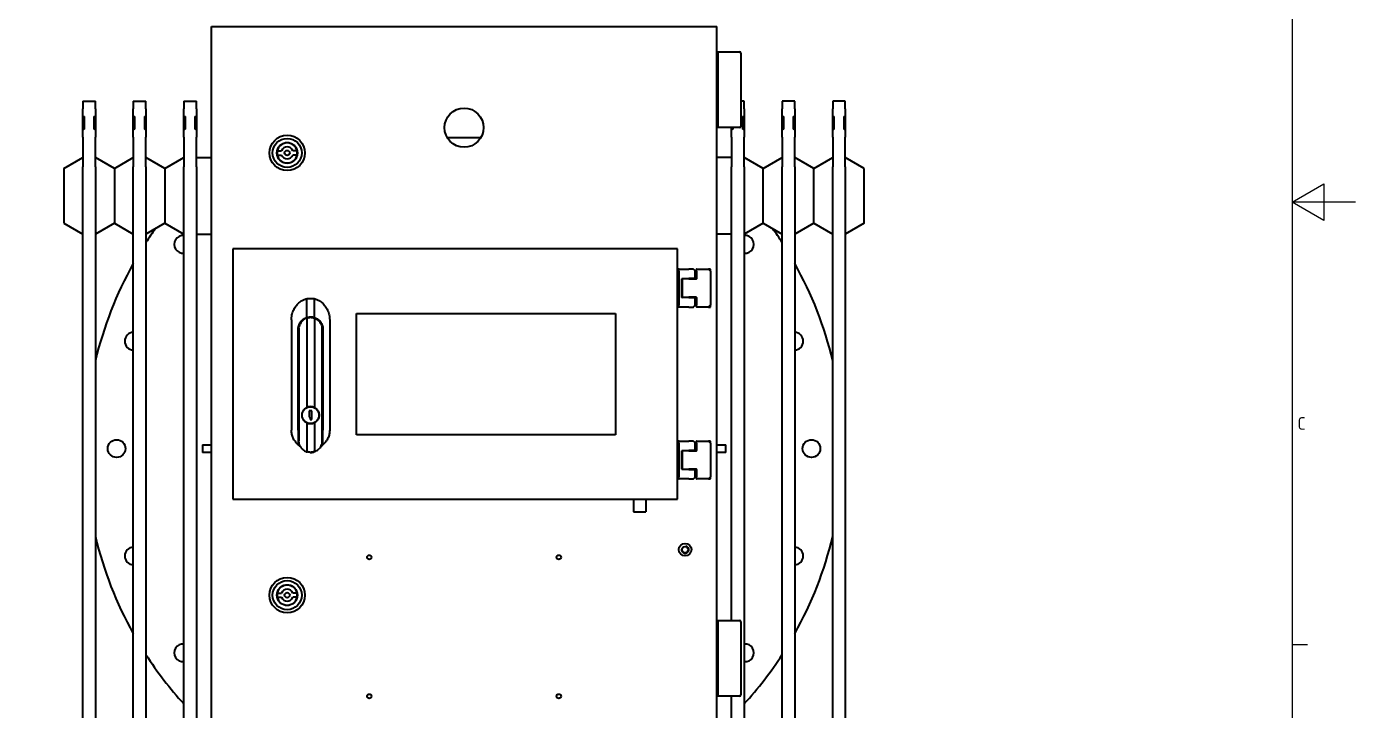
# Model space of a CAD drawing. Header units: millimetres. Extents: x 0 to 2970, y 0 to 2100.
# Drawn here: x 1918 to 2970, y 648 to 1189 of the extents above; entities that cross this region are included whole.
import ezdxf

# ---------------------------------------------------------------- set-up
doc = ezdxf.new("R2010")
doc.units = ezdxf.units.MM
doc.header["$LTSCALE"] = 5
doc.layers.get('0').update_dxf_attribs({"color": 3, "lineweight": 25})
for name, color, linetype, lineweight in [('가시적인 것(ISO)', 3, 'Continuous', 40), ('가시적인 좁은 것(ISO)', 3, 'Continuous', 35), ('경계(ISO)', 7, 'Continuous', 25)]:
    doc.layers.add(name, color=color, linetype=linetype, lineweight=lineweight)
doc.styles.add('문자 텍스트_PSTEK_POSCO', font='isocp.shx')

# ---------------------------------------------------------------- blocks, each defined once
blk = doc.blocks.new('경계 Default Border')
at = {"layer": '경계(ISO)'}
blk.add_line((584, 140), (586.4, 140), dxfattribs=at)
at = {"layer": '경계(ISO)', "flags": 128}
for points in [[(10, 10), (10, 410), (584, 410), (584, 10), (10, 10)], [(594, 210), (584, 210), (589, 212.89), (589, 207.11), (584, 210)]]:
    blk.add_lwpolyline(points, dxfattribs=at)
at = {"layer": '경계(ISO)', "color": 2, "insert": (584.83, 173.98), "char_height": 2, "attachment_point": 7, "style": '문자 텍스트_PSTEK_POSCO'}
blk.add_mtext('C', dxfattribs=at)

msp = doc.modelspace()

# ---------------------------------------------------------------- linework, layer by layer
at = {"layer": '가시적인 것(ISO)'}
for p, q in [((2064.441, 1189.001), (2464.441, 1189.001)), ((2064.441, 639.001), (2064.441, 1189.001)), ((2464.441, 639.001), (2464.441, 1189.001)), ((2465.441, 1169.001), (2476.441, 1169.001)), ((2465.441, 1168.001), (2465.441, 1169.001)), ((2465.441, 1168.001), (2465.441, 1110.001)), ((2476.441, 1169.001), (2482.441, 1169.001)), ((2483.441, 1168.001), (2483.441, 1110.001)), ((1962.641, 1130.001), (1962.641, 1123.97)), ((1962.641, 1130.001), (1972.641, 1130.001)), ((1972.641, 1123.97), (1972.641, 1130.001)), ((2002.641, 1130.001), (2002.641, 1123.97)), ((2002.641, 1130.001), (2012.641, 1130.001)), ((2012.641, 1123.97), (2012.641, 1130.001)), ((2042.641, 1130.001), (2042.641, 1123.97)), ((2042.641, 1130.001), (2052.641, 1130.001)), ((2052.641, 1123.97), (2052.641, 1130.001)), ((2486.241, 1130.001), (2483.441, 1130.001)), ((2486.241, 1123.97), (2486.241, 1130.001)), ((2516.241, 1130.001), (2516.241, 1123.97)), ((2526.241, 1130.001), (2516.241, 1130.001)), ((2526.241, 1123.97), (2526.241, 1130.001)), ((2556.241, 1130.001), (2556.241, 1123.97)), ((2566.241, 1130.001), (2556.241, 1130.001)), ((2566.241, 1123.97), (2566.241, 1130.001)), ((1962.641, 1118.22), (1962.641, 1123.97)), ((1962.641, 1118.22), (1963.641, 1117.787)), ((1962.641, 1107.301), (1962.641, 1118.22)), ((1963.641, 1117.787), (1963.641, 1107.735)), ((1971.641, 1117.787), (1972.641, 1118.22)), ((1971.641, 1107.735), (1971.641, 1117.787)), ((1972.641, 1123.97), (1972.641, 1118.22)), ((1972.641, 1118.22), (1972.641, 1107.301)), ((2002.641, 1118.22), (2002.641, 1123.97)), ((2002.641, 1118.22), (2003.641, 1117.787)), ((2002.641, 1107.301), (2002.641, 1118.22)), ((2003.641, 1117.787), (2003.641, 1107.735)), ((2011.641, 1117.787), (2012.641, 1118.22)), ((2011.641, 1107.735), (2011.641, 1117.787)), ((2012.641, 1123.97), (2012.641, 1118.22)), ((2012.641, 1118.22), (2012.641, 1107.301)), ((2042.641, 1118.22), (2042.641, 1123.97)), ((2042.641, 1118.22), (2043.641, 1117.787)), ((2042.641, 1107.301), (2042.641, 1118.22)), ((2043.641, 1117.787), (2043.641, 1107.735)), ((2051.641, 1117.787), (2052.641, 1118.22)), ((2051.641, 1107.735), (2051.641, 1117.787)), ((2052.641, 1123.97), (2052.641, 1118.22)), ((2052.641, 1118.22), (2052.641, 1107.301)), ((2485.241, 1117.787), (2486.241, 1118.22)), ((2485.241, 1107.735), (2485.241, 1117.787)), ((2486.241, 1123.97), (2486.241, 1118.22)), ((2486.241, 1118.22), (2486.241, 1107.301)), ((2516.241, 1118.22), (2516.241, 1123.97)), ((2516.241, 1118.22), (2517.241, 1117.787)), ((2516.241, 1107.301), (2516.241, 1118.22)), ((2517.241, 1117.787), (2517.241, 1107.735)), ((2525.241, 1117.787), (2526.241, 1118.22)), ((2525.241, 1107.735), (2525.241, 1117.787)), ((2526.241, 1123.97), (2526.241, 1118.22)), ((2526.241, 1118.22), (2526.241, 1107.301)), ((2556.241, 1118.22), (2556.241, 1123.97)), ((2556.241, 1118.22), (2557.241, 1117.787)), ((2556.241, 1107.301), (2556.241, 1118.22)), ((2557.241, 1117.787), (2557.241, 1107.735)), ((2565.241, 1117.787), (2566.241, 1118.22)), ((2565.241, 1107.735), (2565.241, 1117.787)), ((2566.241, 1123.97), (2566.241, 1118.22)), ((2566.241, 1118.22), (2566.241, 1107.301)), ((1963.641, 1107.735), (1962.641, 1107.301)), ((1962.641, 1101.459), (1962.641, 1107.301)), ((1972.641, 1107.301), (1971.641, 1107.735)), ((1972.641, 1107.301), (1972.641, 1101.459)), ((2003.641, 1107.735), (2002.641, 1107.301)), ((2002.641, 1101.459), (2002.641, 1107.301)), ((2012.641, 1107.301), (2011.641, 1107.735)), ((2012.641, 1107.301), (2012.641, 1101.459)), ((2043.641, 1107.735), (2042.641, 1107.301)), ((2042.641, 1101.459), (2042.641, 1107.301)), ((2052.641, 1107.301), (2051.641, 1107.735)), ((2052.641, 1107.301), (2052.641, 1101.459)), ((2465.441, 1109.001), (2465.441, 1110.001)), ((2476.441, 1109.001), (2465.441, 1109.001)), ((2476.241, 1107.301), (2476.241, 1109.001)), ((2477.241, 1107.735), (2476.241, 1107.301)), ((2476.241, 1101.459), (2476.241, 1107.301)), ((2482.441, 1109.001), (2476.441, 1109.001)), ((2477.241, 1109.001), (2477.241, 1107.735)), ((2486.241, 1107.301), (2485.241, 1107.735)), ((2486.241, 1107.301), (2486.241, 1101.459)), ((2517.241, 1107.735), (2516.241, 1107.301)), ((2516.241, 1101.459), (2516.241, 1107.301)), ((2526.241, 1107.301), (2525.241, 1107.735)), ((2526.241, 1107.301), (2526.241, 1101.459)), ((2557.241, 1107.735), (2556.241, 1107.301)), ((2556.241, 1101.459), (2556.241, 1107.301)), ((2566.241, 1107.301), (2565.241, 1107.735)), ((2566.241, 1107.301), (2566.241, 1101.459)), ((1962.641, 1101.459), (1962.641, 1077.967)), ((1972.641, 1077.967), (1972.641, 1101.459)), ((2002.641, 1101.459), (2002.641, 1077.967)), ((2012.641, 1077.967), (2012.641, 1101.459)), ((2042.641, 1101.459), (2042.641, 1077.967)), ((2052.641, 1077.967), (2052.641, 1101.459)), ((2277.717, 1101.001), (2251.166, 1101.001)), ((2476.241, 1101.459), (2476.241, 1077.967)), ((2486.241, 1077.967), (2486.241, 1101.459)), ((2516.241, 1101.459), (2516.241, 1077.967)), ((2526.241, 1077.967), (2526.241, 1101.459)), ((2556.241, 1101.459), (2556.241, 1077.967)), ((2566.241, 1077.967), (2566.241, 1101.459)), ((1947.641, 1076.591), (1962.641, 1085.251)), ((1987.641, 1076.591), (1972.641, 1085.251)), ((1987.641, 1076.591), (2002.641, 1085.251)), ((2027.641, 1076.591), (2012.641, 1085.251)), ((2027.641, 1076.591), (2042.641, 1085.251)), ((2052.641, 1085.251), (2064.441, 1085.251)), ((2116.624, 1090.701), (2120.006, 1090.701)), ((2116.624, 1087.301), (2120.006, 1087.301)), ((2132.259, 1090.701), (2128.877, 1090.701)), ((2132.259, 1087.301), (2128.877, 1087.301)), ((2476.241, 1085.251), (2464.441, 1085.251)), ((2501.241, 1076.591), (2486.241, 1085.251)), ((2501.241, 1076.591), (2516.241, 1085.251)), ((2541.241, 1076.591), (2526.241, 1085.251)), ((2541.241, 1076.591), (2556.241, 1085.251)), ((2581.241, 1076.591), (2566.241, 1085.251)), ((1947.641, 1076.591), (1947.641, 1033.411)), ((1962.641, 432.035), (1962.641, 1077.967)), ((1972.641, 1077.967), (1972.641, 432.035)), ((1987.641, 1076.591), (1987.641, 1033.411)), ((2002.641, 432.035), (2002.641, 1077.967)), ((2012.641, 1077.967), (2012.641, 432.035)), ((2027.641, 1076.591), (2027.641, 1033.411)), ((2042.641, 432.035), (2042.641, 1077.967)), ((2052.641, 1077.967), (2052.641, 432.035)), ((2476.241, 719.001), (2476.241, 1077.967)), ((2486.241, 1077.967), (2486.241, 432.035)), ((2501.241, 1033.411), (2501.241, 1076.591)), ((2516.241, 432.035), (2516.241, 1077.967)), ((2526.241, 1077.967), (2526.241, 432.035)), ((2541.241, 1033.411), (2541.241, 1076.591)), ((2556.241, 432.035), (2556.241, 1077.967)), ((2566.241, 1077.967), (2566.241, 432.035)), ((2581.241, 1033.411), (2581.241, 1076.591)), ((1947.641, 1033.411), (1962.641, 1024.751)), ((1987.641, 1033.411), (1972.641, 1024.751)), ((1987.641, 1033.411), (2002.641, 1024.751)), ((2027.641, 1033.411), (2012.641, 1024.751)), ((2027.641, 1033.411), (2042.641, 1024.751)), ((2501.241, 1033.411), (2486.241, 1024.751)), ((2501.241, 1033.411), (2516.241, 1024.751)), ((2541.241, 1033.411), (2526.241, 1024.751)), ((2541.241, 1033.411), (2556.241, 1024.751)), ((2581.241, 1033.411), (2566.241, 1024.751)), ((2052.641, 1024.751), (2064.441, 1024.751)), ((2476.241, 1024.751), (2464.441, 1024.751)), ((2433.441, 1013.001), (2081.441, 1013.001)), ((2081.441, 1013.001), (2081.441, 815.001)), ((2433.441, 815.001), (2433.441, 1013.001)), ((2434.441, 997.001), (2433.441, 997.001)), ((2434.441, 997.001), (2434.441, 996.218)), ((2434.441, 995.418), (2434.441, 996.218)), ((2434.441, 995.418), (2434.441, 968.584)), ((2434.641, 997.001), (2442.441, 997.001)), ((2436.941, 974.701), (2436.941, 989.301)), ((2437.141, 989.501), (2442.441, 989.501)), ((2437.441, 974.951), (2437.441, 989.051)), ((2442.441, 989.251), (2437.641, 989.251)), ((2445.859, 997.001), (2442.441, 997.001)), ((2447.241, 989.501), (2442.441, 989.501)), ((2442.441, 989.251), (2448.241, 989.251)), ((2446, 996.943), (2447.383, 995.56)), ((2447.441, 989.701), (2447.441, 995.418)), ((2448.441, 995.418), (2448.441, 996.801)), ((2448.441, 995.418), (2448.441, 989.451)), ((2448.641, 997.001), (2455.286, 997.001)), ((2455.286, 997.001), (2457.859, 997.001)), ((2459.441, 997.001), (2457.859, 997.001)), ((2459.383, 995.56), (2458, 996.943)), ((2459.441, 995.418), (2459.441, 997.001)), ((2459.441, 995.418), (2459.441, 968.584)), ((2145.941, 973.652), (2139.941, 973.652)), ((2139.941, 965.67), (2139.941, 973.652)), ((2145.941, 965.67), (2145.941, 973.652)), ((2434.441, 967.784), (2434.441, 968.584)), ((2434.441, 967.784), (2434.441, 967.001)), ((2442.441, 974.501), (2437.141, 974.501)), ((2437.641, 974.751), (2442.441, 974.751)), ((2448.241, 974.751), (2442.441, 974.751)), ((2442.441, 974.501), (2447.241, 974.501)), ((2446, 967.06), (2447.383, 968.443)), ((2447.441, 968.584), (2447.441, 974.301)), ((2448.441, 974.551), (2448.441, 968.584)), ((2448.441, 967.201), (2448.441, 968.584)), ((2459.383, 968.443), (2458, 967.06)), ((2459.441, 967.001), (2459.441, 968.584)), ((2139.918, 957.734), (2139.918, 887.536)), ((2139.941, 959.121), (2139.941, 965.67)), ((2145.941, 959.121), (2145.941, 965.67)), ((2145.964, 957.734), (2145.964, 887.536)), ((2179.441, 866.001), (2179.441, 962.001)), ((2179.441, 962.001), (2384.441, 962.001)), ((2384.441, 962.001), (2384.441, 866.001)), ((2434.441, 967.001), (2433.441, 967.001)), ((2442.441, 967.001), (2434.641, 967.001)), ((2442.441, 967.001), (2445.859, 967.001)), ((2455.286, 967.001), (2448.641, 967.001)), ((2457.859, 967.001), (2455.286, 967.001)), ((2457.859, 967.001), (2459.441, 967.001)), ((2127.804, 956.866), (2127.804, 869.512)), ((2133.191, 869.504), (2133.191, 949.501)), ((2133.691, 949.501), (2133.691, 861.151)), ((2152.191, 861.151), (2152.191, 949.501)), ((2152.691, 949.501), (2152.691, 869.506)), ((2158.079, 956.866), (2158.079, 869.512)), ((2141.841, 885.001), (2141.841, 879.801)), ((2144.041, 885.001), (2141.841, 885.001)), ((2144.041, 878.001), (2144.041, 885.001)), ((2139.918, 875.466), (2139.918, 852.918)), ((2141.841, 879.801), (2142.541, 879.801)), ((2142.541, 879.801), (2142.541, 878.001)), ((2142.541, 878.001), (2144.041, 878.001)), ((2145.964, 875.466), (2145.964, 852.918)), ((2133.191, 869.504), (2133.191, 858.993)), ((2152.691, 858.993), (2152.691, 869.506)), ((2384.441, 866.001), (2179.441, 866.001)), ((2057.297, 858.001), (2064.441, 858.001)), ((2057.297, 858.001), (2057.297, 852.001)), ((2064.441, 852.001), (2057.297, 852.001)), ((2434.441, 861.001), (2433.441, 861.001)), ((2434.441, 861.001), (2434.441, 860.218)), ((2434.441, 859.418), (2434.441, 860.218)), ((2434.441, 859.418), (2434.441, 832.584)), ((2434.641, 861.001), (2442.441, 861.001)), ((2436.941, 838.701), (2436.941, 853.301)), ((2437.141, 853.501), (2442.441, 853.501)), ((2437.441, 838.951), (2437.441, 853.051)), ((2442.441, 853.251), (2437.641, 853.251)), ((2445.859, 861.001), (2442.441, 861.001)), ((2447.241, 853.501), (2442.441, 853.501)), ((2442.441, 853.251), (2448.241, 853.251)), ((2446, 860.943), (2447.383, 859.56)), ((2447.441, 853.701), (2447.441, 859.418)), ((2448.441, 859.418), (2448.441, 860.801)), ((2448.441, 859.418), (2448.441, 853.451)), ((2448.641, 861.001), (2455.286, 861.001)), ((2455.286, 861.001), (2457.859, 861.001)), ((2459.441, 861.001), (2457.859, 861.001)), ((2459.383, 859.56), (2458, 860.943)), ((2459.441, 859.418), (2459.441, 861.001)), ((2459.441, 859.418), (2459.441, 832.584)), ((2464.441, 858.001), (2471.586, 858.001)), ((2471.586, 852.001), (2464.441, 852.001)), ((2471.586, 852.001), (2471.586, 858.001)), ((2434.441, 831.001), (2433.441, 831.001)), ((2434.441, 831.784), (2434.441, 832.584)), ((2434.441, 831.784), (2434.441, 831.001)), ((2442.441, 831.001), (2434.641, 831.001)), ((2442.441, 838.501), (2437.141, 838.501)), ((2437.641, 838.751), (2442.441, 838.751)), ((2448.241, 838.751), (2442.441, 838.751)), ((2442.441, 838.501), (2447.241, 838.501)), ((2442.441, 831.001), (2445.859, 831.001)), ((2446, 831.06), (2447.383, 832.443)), ((2447.441, 832.584), (2447.441, 838.301)), ((2448.441, 838.551), (2448.441, 832.584)), ((2448.441, 831.201), (2448.441, 832.584)), ((2455.286, 831.001), (2448.641, 831.001)), ((2457.859, 831.001), (2455.286, 831.001)), ((2457.859, 831.001), (2459.441, 831.001)), ((2459.383, 832.443), (2458, 831.06)), ((2459.441, 831.001), (2459.441, 832.584)), ((2081.441, 815.001), (2433.441, 815.001)), ((2398.441, 815.001), (2398.441, 805.001)), ((2408.441, 815.001), (2408.441, 805.001)), ((2398.441, 805.001), (2408.441, 805.001)), ((2116.624, 740.701), (2120.006, 740.701)), ((2116.624, 737.301), (2120.006, 737.301)), ((2132.259, 740.701), (2128.877, 740.701)), ((2132.259, 737.301), (2128.877, 737.301)), ((2465.441, 719.001), (2476.441, 719.001)), ((2465.441, 718.001), (2465.441, 719.001)), ((2465.441, 718.001), (2465.441, 660.001)), ((2476.441, 719.001), (2482.441, 719.001)), ((2483.441, 718.001), (2483.441, 660.001)), ((2465.441, 659.001), (2465.441, 660.001)), ((2476.441, 659.001), (2465.441, 659.001)), ((2476.241, 432.035), (2476.241, 659.001)), ((2482.441, 659.001), (2476.441, 659.001))]:
    msp.add_line(p, q, dxfattribs=at)
for centre, radius in [((2264.441, 1109.001), 15.5), ((2124.441, 1089.001), 14), ((2124.441, 1089.001), 11.5), ((2124.441, 1089.001), 8.15), ((2124.441, 1089.001), 2), ((2142.941, 881.501), 6.65), ((1989.441, 855.001), 7), ((2539.441, 855.001), 7), ((2439.441, 775.001), 5), ((2189.441, 769.001), 1.75), ((2339.441, 769.001), 1.75), ((2439.441, 775.001), 2.458), ((2124.441, 739.001), 14), ((2124.441, 739.001), 11.5), ((2124.441, 739.001), 8.15), ((2124.441, 739.001), 2), ((2189.441, 659.001), 1.75), ((2339.441, 659.001), 1.75)]:
    msp.add_circle(centre, radius, dxfattribs=at)
for centre, radius, start, end in [((2482.441, 1168.001), 1, 0, 90), ((2482.441, 1110.001), 1, 270, 0), ((2124.441, 1089.001), 8, 12.268899, 167.731101), ((2124.441, 1089.001), 8, 167.731101, 192.268899), ((2124.441, 1089.001), 8, 192.268899, 347.731101), ((2124.441, 1089.001), 4.75, 20.970961, 159.029039), ((2124.441, 1089.001), 4.75, 200.970961, 339.029039), ((2124.441, 1089.001), 8, 347.731101, 12.268899), ((2264.441, 855.001), 300, 144.53708, 147.069788), ((2041.962, 1016.642), 7, 84.428018, 275.571982), ((2486.921, 1016.642), 7, 264.428018, 95.571982), ((2264.441, 855.001), 300, 32.930212, 35.46292), ((2264.441, 855.001), 300, 150.770018, 166.573026), ((2264.441, 855.001), 300, 13.426974, 29.229982), ((2434.641, 996.801), 0.2, 90, 180), ((2437.141, 989.301), 0.2, 90, 180), ((2437.641, 989.051), 0.2, 90, 180), ((2445.859, 996.801), 0.2, 44.99999, 90), ((2447.241, 989.701), 0.2, 270, 0), ((2447.241, 995.418), 0.2, 0, 44.99999), ((2448.241, 989.451), 0.2, 270, 0), ((2448.641, 996.801), 0.2, 90, 180), ((2457.859, 996.801), 0.2, 45, 90), ((2459.241, 995.418), 0.2, 0, 45), ((2437.141, 974.701), 0.2, 180, 270), ((2437.641, 974.951), 0.2, 180, 270), ((2447.241, 974.301), 0.2, 0, 90), ((2447.241, 968.584), 0.2, 315.00001, 0), ((2448.241, 974.551), 0.2, 0, 90), ((2459.241, 968.584), 0.2, 315, 0), ((2434.641, 967.201), 0.2, 180, 270), ((2445.859, 967.201), 0.2, 270, 315.00001), ((2448.641, 967.201), 0.2, 180, 270), ((2457.859, 967.201), 0.2, 270, 315), ((2002.901, 939.981), 7, 92.124179, 267.875821), ((2525.982, 939.981), 7, 272.124179, 87.875821), ((2133.691, 885.711), 0.5, 158.65078, 180), ((2142.941, 881.723), 10.573, 151.026608, 156.674273), ((2142.941, 881.501), 6.75, 63.394167, 116.605833), ((2142.941, 881.723), 10.573, 23.325727, 28.973392), ((2152.191, 885.711), 0.5, 0, 23.325727), ((2142.941, 881.501), 6.75, 243.394167, 296.605833), ((2133.691, 871.967), 0.5, 180, 270), ((2152.191, 871.967), 0.5, 270, 0), ((2434.641, 860.801), 0.2, 90, 180), ((2437.141, 853.301), 0.2, 90, 180), ((2437.641, 853.051), 0.2, 90, 180), ((2445.859, 860.801), 0.2, 44.99999, 90), ((2447.241, 853.701), 0.2, 270, 0), ((2447.241, 859.418), 0.2, 0, 44.99999), ((2448.241, 853.451), 0.2, 270, 0), ((2448.641, 860.801), 0.2, 90, 180), ((2457.859, 860.801), 0.2, 45, 90), ((2459.241, 859.418), 0.2, 0, 45), ((2434.641, 831.201), 0.2, 180, 270), ((2437.141, 838.701), 0.2, 180, 270), ((2437.641, 838.951), 0.2, 180, 270), ((2445.859, 831.201), 0.2, 270, 315.00001), ((2447.241, 838.301), 0.2, 0, 90), ((2447.241, 832.584), 0.2, 315.00001, 0), ((2448.241, 838.551), 0.2, 0, 90), ((2448.641, 831.201), 0.2, 180, 270), ((2457.859, 831.201), 0.2, 270, 315), ((2459.241, 832.584), 0.2, 315, 0), ((2264.441, 855.001), 300, 193.426974, 209.229982), ((2264.441, 855.001), 300, 330.770018, 346.573026), ((2002.901, 770.021), 7, 92.124179, 267.875821), ((2525.982, 770.021), 7, 272.124179, 87.875821), ((2124.441, 739.001), 8, 12.268899, 167.731101), ((2124.441, 739.001), 8, 167.731101, 192.268899), ((2124.441, 739.001), 8, 192.268899, 347.731101), ((2124.441, 739.001), 4.75, 20.970961, 159.029039), ((2124.441, 739.001), 4.75, 200.970961, 339.029039), ((2124.441, 739.001), 8, 347.731101, 12.268899), ((2482.441, 718.001), 1, 0, 90), ((2041.962, 693.36), 7, 84.428018, 275.571982), ((2486.921, 693.36), 7, 264.428018, 95.571982), ((2264.441, 855.001), 300, 212.930212, 222.325343), ((2264.441, 855.001), 300, 317.674657, 327.069788), ((2482.441, 660.001), 1, 270, 0)]:
    msp.add_arc(centre, radius, start, end, dxfattribs=at)
for centre, major_axis, ratio, start_param, end_param in [((2132.875, 859.027), (-0.021, 0.657), 0.48079044, 4.24002372, 4.64485713), ((2153.007, 859.027), (0.021, 0.656), 0.48032831, 1.63765053, 2.04293207)]:
    msp.add_ellipse(centre, major_axis=major_axis, ratio=ratio, start_param=start_param, end_param=end_param, dxfattribs=at)
for points, knots in [([(2129.478, 964.566), (2129.981, 965.65), (2130.582, 966.69), (2131.981, 968.631), (2132.777, 969.529), (2134.113, 970.727), (2134.58, 971.101), (2135.803, 971.962), (2136.582, 972.412), (2137.807, 972.97), (2138.224, 973.136), (2139.073, 973.426), (2139.505, 973.55), (2139.941, 973.652)], [-1.4373876, -1.4373876, -1.4373876, -1.4373876, -1.07799796, -1.07799796, -0.71829101, -0.71829101, -0.53864198, -0.53864198, -0.26919777, -0.26919777, -0.13451784, -0.13451784, -0.000001, -0.000001, -0.000001, -0.000001]), ([(2145.941, 973.652), (2146.378, 973.55), (2146.81, 973.426), (2147.659, 973.136), (2148.076, 972.97), (2149.301, 972.412), (2150.08, 971.962), (2151.302, 971.101), (2151.77, 970.727), (2153.106, 969.529), (2153.902, 968.631), (2155.301, 966.69), (2155.902, 965.65), (2156.405, 964.566)], [-1.43451955, -1.43451955, -1.43451955, -1.43451955, -1.30026929, -1.30026929, -1.16585639, -1.16585639, -0.89694514, -0.89694514, -0.71765182, -0.71765182, -0.35866508, -0.35866508, -0.000001, -0.000001, -0.000001, -0.000001]), ([(2127.804, 956.866), (2127.804, 958.189), (2127.943, 959.513), (2128.362, 961.454), (2128.536, 962.094), (2128.955, 963.349), (2129.199, 963.966), (2129.478, 964.566)], [-0.794182825, -0.794182825, -0.794182825, -0.794182825, -0.397060479, -0.397060479, -0.1985164, -0.1985164, -0.000001, -0.000001, -0.000001, -0.000001]), ([(2136.307, 956.646), (2136.661, 956.975), (2137.04, 957.277), (2137.431, 957.545), (2137.823, 957.813), (2138.226, 958.049), (2138.661, 958.261), (2139.095, 958.473), (2139.561, 958.661), (2140.049, 958.812)], [0.000000002, 0.000000002, 0.000000002, 0.000000002, 0.333333333, 0.333333333, 0.333333333, 0.666666667, 0.666666667, 0.666666667, 1, 1, 1, 1]), ([(2139.942, 959.121), (2139.958, 959.07), (2139.975, 959.014), (2139.991, 958.967), (2140.006, 958.92), (2140.019, 958.881), (2140.029, 958.853), (2140.039, 958.826), (2140.046, 958.811), (2140.049, 958.812)], [0, 0, 0, 0, 0.333333333, 0.333333333, 0.333333333, 0.666666667, 0.666666667, 0.666666667, 0.999999999, 0.999999999, 0.999999999, 0.999999999]), ([(2143.911, 958.7), (2143.885, 958.703), (2143.86, 958.705), (2143.834, 958.708), (2143.277, 958.762), (2142.714, 958.765), (2142.155, 958.718), (2141.802, 958.687), (2141.451, 958.637), (2141.103, 958.567)], [0.4186191542, 0.4186191542, 0.4186191542, 0.4186191542, 0.4210526316, 0.4210526316, 0.4210526316, 0.4736842105, 0.4736842105, 0.4736842105, 0.5068461747, 0.5068461747, 0.5068461747, 0.5068461747]), ([(2142.943, 959.251), (2143.397, 959.251), (2143.869, 959.219), (2144.354, 959.148), (2144.838, 959.077), (2145.334, 958.968), (2145.834, 958.812)], [0.000000008, 0.000000008, 0.000000008, 0.000000008, 0.5, 0.5, 0.5, 1, 1, 1, 1]), ([(2145.834, 958.812), (2145.837, 958.811), (2145.843, 958.826), (2145.853, 958.853), (2145.864, 958.881), (2145.877, 958.92), (2145.892, 958.967), (2145.908, 959.014), (2145.925, 959.07), (2145.941, 959.121)], [0, 0, 0, 0, 0.33333333, 0.33333333, 0.33333333, 0.66666667, 0.66666667, 0.66666667, 1, 1, 1, 1]), ([(2145.834, 958.812), (2146.255, 958.681), (2146.681, 958.518), (2147.102, 958.319), (2147.523, 958.12), (2147.939, 957.888), (2148.354, 957.611), (2148.768, 957.334), (2149.181, 957.013), (2149.576, 956.646)], [0, 0, 0, 0, 0.333333333, 0.333333333, 0.333333333, 0.666666667, 0.666666667, 0.666666667, 0.999999984, 0.999999984, 0.999999984, 0.999999984]), ([(2149.984, 955.498), (2149.911, 955.584), (2149.837, 955.668), (2149.76, 955.751), (2149.37, 956.177), (2148.942, 956.563), (2148.487, 956.905), (2148.031, 957.246), (2147.547, 957.543), (2147.043, 957.792), (2146.774, 957.925), (2146.5, 958.044), (2146.221, 958.15)], [0.20027112, 0.20027112, 0.20027112, 0.20027112, 0.210526316, 0.210526316, 0.210526316, 0.263157895, 0.263157895, 0.263157895, 0.315789474, 0.315789474, 0.315789474, 0.343868541, 0.343868541, 0.343868541, 0.343868541]), ([(2156.405, 964.566), (2156.684, 963.966), (2156.928, 963.349), (2157.347, 962.094), (2157.521, 961.454), (2157.94, 959.513), (2158.079, 958.189), (2158.079, 956.866)], [-0.79365146, -0.79365146, -0.79365146, -0.79365146, -0.595268882, -0.595268882, -0.396857642, -0.396857642, -0.000001, -0.000001, -0.000001, -0.000001]), ([(2133.191, 949.501), (2133.191, 949.779), (2133.203, 950.055), (2133.226, 950.326), (2133.249, 950.597), (2133.283, 950.864), (2133.328, 951.128), (2133.373, 951.392), (2133.428, 951.653), (2133.492, 951.904), (2133.556, 952.155), (2133.628, 952.396), (2133.709, 952.637), (2133.791, 952.878), (2133.884, 953.119), (2133.992, 953.371), (2134.101, 953.622), (2134.226, 953.883), (2134.371, 954.15), (2134.516, 954.416), (2134.68, 954.689), (2134.867, 954.966), (2135.054, 955.242), (2135.264, 955.522), (2135.503, 955.804), (2135.742, 956.086), (2136.009, 956.369), (2136.307, 956.646)], [0, 0, 0, 0, 0.11111111, 0.11111111, 0.11111111, 0.22222222, 0.22222222, 0.22222222, 0.33333333, 0.33333333, 0.33333333, 0.44444444, 0.44444444, 0.44444444, 0.55555556, 0.55555556, 0.55555556, 0.66666667, 0.66666667, 0.66666667, 0.77777778, 0.77777778, 0.77777778, 0.88888889, 0.88888889, 0.88888889, 1, 1, 1, 1]), ([(2133.191, 949.501), (2133.191, 949.013), (2133.23, 948.478), (2133.401, 947.419), (2133.533, 946.894), (2133.691, 946.419)], [0, 0, 0, 0, 0.150259873, 0.150259873, 0.300519745, 0.300519745, 0.300519745, 0.300519745]), ([(2134.374, 952.988), (2134.285, 952.771), (2134.208, 952.557), (2134.141, 952.349), (2134.025, 951.991), (2133.938, 951.647), (2133.872, 951.318)], [0.8114150302, 0.8114150302, 0.8114150302, 0.8114150302, 0.8421052632, 0.8421052632, 0.8421052632, 0.8947233693, 0.8947233693, 0.8947233693, 0.8947233693]), ([(2137.422, 956.924), (2136.971, 956.589), (2136.557, 956.215), (2136.194, 955.828), (2135.827, 955.437), (2135.513, 955.034), (2135.247, 954.635), (2135.001, 954.266), (2134.795, 953.901), (2134.622, 953.545)], [0.632184069, 0.632184069, 0.632184069, 0.632184069, 0.684210526, 0.684210526, 0.684210526, 0.736842105, 0.736842105, 0.736842105, 0.785600935, 0.785600935, 0.785600935, 0.785600935]), ([(2149.576, 956.646), (2150.014, 956.239), (2150.398, 955.808), (2150.733, 955.363), (2151.068, 954.918), (2151.352, 954.46), (2151.591, 954.002), (2151.829, 953.544), (2152.022, 953.086), (2152.18, 952.618), (2152.338, 952.15), (2152.462, 951.67), (2152.551, 951.153), (2152.64, 950.635), (2152.691, 950.079), (2152.691, 949.501)], [0, 0, 0, 0, 0.2, 0.2, 0.2, 0.4, 0.4, 0.4, 0.6, 0.6, 0.6, 0.8, 0.8, 0.8, 1, 1, 1, 1]), ([(2151.627, 952.682), (2151.611, 952.726), (2151.595, 952.769), (2151.578, 952.813), (2151.373, 953.349), (2151.115, 953.872), (2150.809, 954.366), (2150.805, 954.372), (2150.802, 954.377), (2150.798, 954.383)], [0.1010049834, 0.1010049834, 0.1010049834, 0.1010049834, 0.1052631579, 0.1052631579, 0.1052631579, 0.1578947368, 0.1578947368, 0.1578947368, 0.1585288644, 0.1585288644, 0.1585288644, 0.1585288644]), ([(2152.191, 946.419), (2152.35, 946.894), (2152.482, 947.419), (2152.652, 948.478), (2152.691, 949.013), (2152.691, 949.501)], [0.591638864, 0.591638864, 0.591638864, 0.591638864, 0.741898736, 0.741898736, 0.892158609, 0.892158609, 0.892158609, 0.892158609]), ([(2139.918, 875.466), (2139.258, 875.797), (2138.66, 876.237), (2137.571, 877.325), (2137.053, 878.081), (2136.363, 879.743), (2136.191, 880.649), (2136.191, 881.501), (2136.191, 882.353), (2136.363, 883.259), (2137.053, 884.921), (2137.571, 885.677), (2138.66, 886.765), (2139.258, 887.205), (2139.918, 887.536)], [-0.72151837, -0.72151837, -0.72151837, -0.72151837, -0.5112141, -0.5112141, -0.25560705, -0.25560705, 0, 0, 0, 0.25560705, 0.25560705, 0.5112141, 0.5112141, 0.72151837, 0.72151837, 0.72151837, 0.72151837]), ([(2145.964, 887.536), (2146.625, 887.205), (2147.223, 886.765), (2148.312, 885.677), (2148.83, 884.921), (2149.52, 883.259), (2149.691, 882.353), (2149.691, 880.649), (2149.52, 879.743), (2148.83, 878.081), (2148.312, 877.325), (2147.223, 876.237), (2146.625, 875.797), (2145.964, 875.466)], [1.32315626, 1.32315626, 1.32315626, 1.32315626, 1.53346053, 1.53346053, 1.78906758, 1.78906758, 2.04467463, 2.04467463, 2.30028168, 2.30028168, 2.55588873, 2.55588873, 2.766193, 2.766193, 2.766193, 2.766193]), ([(2132.77, 858.422), (2131.997, 859.122), (2131.299, 859.901), (2130.073, 861.589), (2129.549, 862.495), (2128.697, 864.399), (2128.37, 865.392), (2128.038, 866.92), (2127.954, 867.434), (2127.839, 868.47), (2127.808, 868.991), (2127.804, 869.512)], [-1.25220925, -1.25220925, -1.25220925, -1.25220925, -0.93896824, -0.93896824, -0.62576145, -0.62576145, -0.3126285, -0.3126285, -0.1562493, -0.1562493, -0.000001, -0.000001, -0.000001, -0.000001]), ([(2158.079, 869.512), (2158.075, 868.991), (2158.044, 868.47), (2157.929, 867.434), (2157.845, 866.919), (2157.513, 865.391), (2157.186, 864.398), (2156.333, 862.494), (2155.81, 861.589), (2154.584, 859.9), (2153.886, 859.122), (2153.113, 858.422)], [-1.25078986, -1.25078986, -1.25078986, -1.25078986, -1.09468686, -1.09468686, -0.93845387, -0.93845387, -0.62561404, -0.62561404, -0.31282474, -0.31282474, -0.00000088, -0.00000088, -0.00000088, -0.00000088]), ([(2133.19, 858.054), (2133.187, 858.057), (2133.174, 858.068), (2133.143, 858.094), (2133.13, 858.105), (2133.095, 858.135), (2133.07, 858.156), (2133.002, 858.215), (2132.955, 858.256), (2132.859, 858.341), (2132.812, 858.383), (2132.77, 858.422)], [-0.0707812005, -0.0707812005, -0.0707812005, -0.0707812005, -0.0554619635, -0.0554619635, -0.0476429769, -0.0476429769, -0.0354768856, -0.0354768856, -0.0172173939, -0.0172173939, -0.0000010422, -0.0000010422, -0.0000010422, -0.0000010422]), ([(2133.19, 858.054), (2133.189, 858.056), (2133.184, 858.062), (2133.174, 858.082), (2133.167, 858.096), (2133.147, 858.148), (2133.132, 858.197), (2133.112, 858.312), (2133.105, 858.393), (2133.128, 858.578), (2133.149, 858.658), (2133.166, 858.738)], [0.000001, 0.000001, 0.000001, 0.000001, 0.0081161226, 0.0081161226, 0.0172801377, 0.0172801377, 0.0368124179, 0.0368124179, 0.0561770731, 0.0561770731, 0.0720283438, 0.0720283438, 0.0720283438, 0.0720283438]), ([(2133.19, 858.054), (2133.53, 857.768), (2134.032, 857.383), (2134.555, 857.03), (2134.712, 856.928)], [0, 0, 0, 0, 0.176054506, 0.250168, 0.250168, 0.250168, 0.250168]), ([(2135.678, 855.423), (2135.051, 856.218), (2134.548, 857.132), (2133.871, 859.066), (2133.692, 860.116), (2133.691, 861.151)], [0, 0, 0, 0, 0.307930439, 0.307930439, 0.618472801, 0.618472801, 0.618472801, 0.618472801]), ([(2135.678, 855.424), (2135.808, 855.259), (2135.943, 855.099), (2136.083, 854.944), (2136.106, 854.919), (2136.129, 854.893), (2136.153, 854.868), (2136.515, 854.476), (2136.91, 854.118), (2137.33, 853.798), (2137.363, 853.772), (2137.397, 853.747), (2137.431, 853.722), (2137.848, 853.412), (2138.29, 853.139), (2138.753, 852.904), (2138.798, 852.881), (2138.844, 852.858), (2138.889, 852.836), (2139.311, 852.63), (2139.749, 852.457), (2140.2, 852.317)], [0.213703646, 0.213703646, 0.213703646, 0.213703646, 0.235294118, 0.235294118, 0.235294118, 0.238831697, 0.238831697, 0.238831697, 0.294117647, 0.294117647, 0.294117647, 0.298547694, 0.298547694, 0.298547694, 0.352941176, 0.352941176, 0.352941176, 0.358250276, 0.358250276, 0.358250276, 0.407358339, 0.407358339, 0.407358339, 0.407358339]), ([(2142.513, 851.911), (2142.905, 851.893), (2143.3, 851.9), (2143.694, 851.932), (2143.771, 851.938), (2143.849, 851.945), (2143.926, 851.954), (2144.42, 852.007), (2144.912, 852.1), (2145.396, 852.233), (2145.417, 852.239), (2145.438, 852.244), (2145.459, 852.25)], [0.488862795, 0.488862795, 0.488862795, 0.488862795, 0.529411765, 0.529411765, 0.529411765, 0.537376172, 0.537376172, 0.537376172, 0.588235294, 0.588235294, 0.588235294, 0.590436205, 0.590436205, 0.590436205, 0.590436205]), ([(2148.363, 853.657), (2148.42, 853.698), (2148.476, 853.739), (2148.531, 853.781), (2148.616, 853.845), (2148.699, 853.911), (2148.781, 853.977), (2149.154, 854.281), (2149.501, 854.612), (2149.819, 854.965), (2149.881, 855.034), (2149.942, 855.104), (2150.002, 855.175)], [0.6989085306, 0.6989085306, 0.6989085306, 0.6989085306, 0.7058823529, 0.7058823529, 0.7058823529, 0.7164877504, 0.7164877504, 0.7164877504, 0.7647058824, 0.7647058824, 0.7647058824, 0.774148097, 0.774148097, 0.774148097, 0.774148097]), ([(2150.804, 856.278), (2150.818, 856.301), (2150.832, 856.323), (2150.845, 856.346), (2150.908, 856.448), (2150.968, 856.552), (2151.026, 856.656), (2151.243, 857.047), (2151.431, 857.451), (2151.588, 857.864), (2151.601, 857.899), (2151.614, 857.933), (2151.627, 857.968)], [0.8208071741, 0.8208071741, 0.8208071741, 0.8208071741, 0.8235294118, 0.8235294118, 0.8235294118, 0.8359271989, 0.8359271989, 0.8359271989, 0.8823529412, 0.8823529412, 0.8823529412, 0.8862409018, 0.8862409018, 0.8862409018, 0.8862409018]), ([(2151.172, 856.929), (2151.327, 857.029), (2151.48, 857.132), (2151.631, 857.238), (2151.886, 857.417), (2152.135, 857.603), (2152.379, 857.797), (2152.485, 857.882), (2152.589, 857.967), (2152.693, 858.054)], [0.750032047, 0.750032047, 0.750032047, 0.750032047, 0.823088642, 0.823088642, 0.823088642, 0.946474871, 0.946474871, 0.946474871, 1, 1, 1, 1]), ([(2152.038, 859.472), (2152.038, 859.473), (2152.038, 859.475), (2152.039, 859.476), (2152.063, 859.609), (2152.084, 859.742), (2152.103, 859.875), (2152.162, 860.297), (2152.191, 860.724), (2152.191, 861.151)], [0.9410152222, 0.9410152222, 0.9410152222, 0.9410152222, 0.9411764706, 0.9411764706, 0.9411764706, 0.9553207522, 0.9553207522, 0.9553207522, 1, 1, 1, 1]), ([(2152.717, 858.738), (2152.734, 858.658), (2152.754, 858.578), (2152.778, 858.393), (2152.771, 858.312), (2152.751, 858.197), (2152.736, 858.148), (2152.715, 858.096), (2152.709, 858.082), (2152.698, 858.062), (2152.694, 858.056), (2152.693, 858.054)], [0.000001, 0.000001, 0.000001, 0.000001, 0.024489744, 0.024489744, 0.054427799, 0.054427799, 0.084635184, 0.084635184, 0.09880659, 0.09880659, 0.111353737, 0.111353737, 0.111353737, 0.111353737]), ([(2152.693, 858.054), (2152.696, 858.057), (2152.709, 858.068), (2152.74, 858.094), (2152.753, 858.105), (2152.788, 858.135), (2152.813, 858.156), (2152.881, 858.215), (2152.928, 858.256), (2153.024, 858.341), (2153.071, 858.383), (2153.113, 858.422)], [0.0000018341, 0.0000018341, 0.0000018341, 0.0000018341, 0.015415401, 0.015415401, 0.0232826604, 0.0232826604, 0.0355238411, 0.0355238411, 0.0538959094, 0.0538959094, 0.0712183108, 0.0712183108, 0.0712183108, 0.0712183108])]:
    msp.add_open_spline(points, degree=3, knots=knots, dxfattribs=at)
for points in [[(2137.422, 956.924), (2137.9, 957.279), (2138.415, 957.59), (2138.955, 957.848)], [(2140.473, 958.416), (2139.954, 958.272), (2139.446, 958.083), (2138.955, 957.848)], [(2145.964, 957.734), (2145.964, 957.75), (2145.954, 957.78), (2145.924, 957.823), (2145.888, 957.861), (2145.846, 957.898), (2145.798, 957.935), (2145.744, 957.973), (2145.684, 958.011), (2145.617, 958.05), (2145.543, 958.09), (2145.462, 958.13), (2145.375, 958.171), (2145.28, 958.212), (2145.178, 958.253), (2145.067, 958.294), (2144.948, 958.334), (2144.82, 958.374), (2144.684, 958.413), (2144.539, 958.45), (2144.386, 958.485), (2144.224, 958.518), (2144.053, 958.548), (2143.874, 958.575), (2143.687, 958.597), (2143.491, 958.615), (2143.288, 958.628), (2143.08, 958.635), (2142.869, 958.636), (2142.657, 958.631), (2142.445, 958.619), (2142.236, 958.601), (2142.03, 958.578), (2141.831, 958.548), (2141.639, 958.515), (2141.457, 958.477), (2141.285, 958.436), (2141.126, 958.393), (2140.981, 958.349), (2140.847, 958.305), (2140.725, 958.26), (2140.615, 958.217), (2140.514, 958.174), (2140.424, 958.132), (2140.341, 958.09), (2140.265, 958.049), (2140.197, 958.01), (2140.137, 957.971), (2140.083, 957.934), (2140.036, 957.897), (2139.995, 957.86), (2139.959, 957.823), (2139.93, 957.781), (2139.918, 957.75), (2139.918, 957.734)], [(2140.049, 958.812), (2140.468, 958.942), (2141.372, 959.161), (2142.402, 959.251), (2142.943, 959.251)], [(2140.473, 958.416), (2140.681, 958.473), (2140.891, 958.524), (2141.103, 958.567)], [(2143.911, 958.7), (2144.7, 958.617), (2145.483, 958.43), (2146.221, 958.15)], [(2133.732, 950.369), (2133.704, 950.067), (2133.691, 949.777), (2133.691, 949.501)], [(2133.732, 950.369), (2133.762, 950.688), (2133.809, 951.005), (2133.872, 951.318)], [(2134.374, 952.988), (2134.451, 953.177), (2134.534, 953.363), (2134.622, 953.545)], [(2149.984, 955.498), (2150.282, 955.148), (2150.555, 954.775), (2150.798, 954.383)], [(2151.627, 952.682), (2151.807, 952.192), (2151.946, 951.683), (2152.04, 951.167)], [(2152.191, 949.501), (2152.191, 950.055), (2152.142, 950.613), (2152.04, 951.167)], [(2133.232, 885.909), (2133.23, 885.904), (2133.228, 885.899), (2133.226, 885.893)], [(2133.232, 885.909), (2133.232, 885.909), (2133.232, 885.909), (2133.232, 885.909)], [(2135.362, 856.531), (2135.362, 856.531), (2135.362, 856.531), (2135.362, 856.531)], [(2145.964, 852.918), (2145.964, 852.902), (2145.954, 852.872), (2145.924, 852.83), (2145.889, 852.792), (2145.847, 852.755), (2145.8, 852.718), (2145.745, 852.68), (2145.684, 852.641), (2145.614, 852.6), (2145.537, 852.559), (2145.451, 852.517), (2145.357, 852.473), (2145.253, 852.429), (2145.141, 852.386), (2145.021, 852.343), (2144.893, 852.301), (2144.758, 852.26), (2144.617, 852.222), (2144.469, 852.185), (2144.315, 852.152), (2144.156, 852.122), (2143.993, 852.095), (2143.826, 852.072), (2143.656, 852.052), (2143.483, 852.037), (2143.309, 852.026), (2143.133, 852.019), (2142.958, 852.016), (2142.782, 852.018), (2142.606, 852.024), (2142.431, 852.035), (2142.257, 852.049), (2142.085, 852.068), (2141.916, 852.091), (2141.751, 852.118), (2141.59, 852.148), (2141.434, 852.181), (2141.283, 852.217), (2141.139, 852.256), (2141.002, 852.297), (2140.872, 852.339), (2140.75, 852.383), (2140.636, 852.427), (2140.531, 852.471), (2140.435, 852.515), (2140.348, 852.558), (2140.27, 852.6), (2140.2, 852.641), (2140.138, 852.68), (2140.083, 852.718), (2140.036, 852.755), (2139.994, 852.792), (2139.959, 852.83), (2139.929, 852.872), (2139.918, 852.902), (2139.918, 852.918)], [(2142.513, 851.911), (2141.73, 851.947), (2140.945, 852.085), (2140.2, 852.317)], [(2148.363, 853.657), (2147.496, 853.029), (2146.499, 852.544), (2145.459, 852.25)], [(2150.804, 856.278), (2150.564, 855.891), (2150.295, 855.522), (2150.002, 855.175)], [(2150.516, 856.528), (2150.516, 856.528), (2150.516, 856.528), (2150.516, 856.528)], [(2152.038, 859.472), (2151.943, 858.96), (2151.805, 858.455), (2151.627, 857.968)]]:
    msp.add_open_spline(points, degree=3, dxfattribs=at)
at = {"layer": '가시적인 좁은 것(ISO)'}
msp.add_arc((2439.441, 775.001), 3, 170, 80, dxfattribs=at)

# ---------------------------------------------------------------- block references
at = {"xscale": 5, "yscale": 5, "zscale": 5}
msp.add_blockref('경계 Default Border', (0, 0), dxfattribs=at)

doc.saveas('drawing.dxf')
